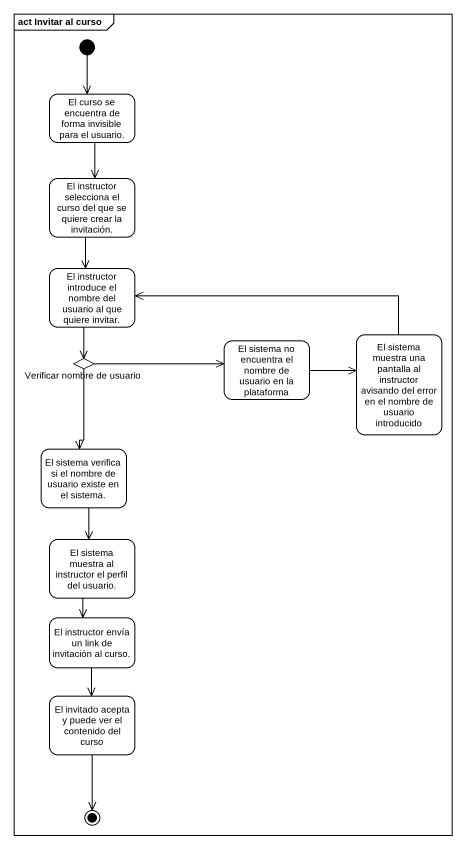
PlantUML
@startuml
mainframe act Invitar al curso
hide empty description
state "El curso se encuentra de forma invisible para el usuario." as El_curso_se_encuentra_de
state "El instructor selecciona el curso del que se quiere crear la invitación." as El_instructor_selecciona_el
state "El instructor introduce el nombre del usuario al que quiere invitar." as El_instructor_introduce_el
state "Verificar nombre de usuario" as Verificar_nombre_de_usuario <<choice>>
state "El sistema no encuentra el nombre de usuario en la plataforma" as El_sistema_no_encuentra_el
state "El sistema muestra una pantalla al instructor avisando del error en el nombre de usuario introducido" as El_sistema_muestra_una
state "El sistema verifica si el nombre de usuario existe en el sistema." as El_sistema_verifica_si_el
state "El sistema muestra al instructor el perfil del usuario." as El_sistema_muestra_al
state "El instructor envía un link de invitación al curso." as El_instructor_envía_un_link
state "El invitado acepta y puede ver el contenido del curso" as El_invitado_acepta_y_puede
[*] --> El_curso_se_encuentra_de
El_curso_se_encuentra_de --> El_instructor_selecciona_el
El_instructor_selecciona_el --> El_instructor_introduce_el
El_instructor_introduce_el --> Verificar_nombre_de_usuario
Verificar_nombre_de_usuario -right-> El_sistema_no_encuentra_el
Verificar_nombre_de_usuario --> El_sistema_verifica_si_el
El_sistema_no_encuentra_el -right-> El_sistema_muestra_una
El_sistema_muestra_una -left-> El_instructor_introduce_el
El_sistema_verifica_si_el --> El_sistema_muestra_al
El_sistema_muestra_al --> El_instructor_envía_un_link
El_instructor_envía_un_link --> El_invitado_acepta_y_puede
El_invitado_acepta_y_puede --> [*]
@enduml
